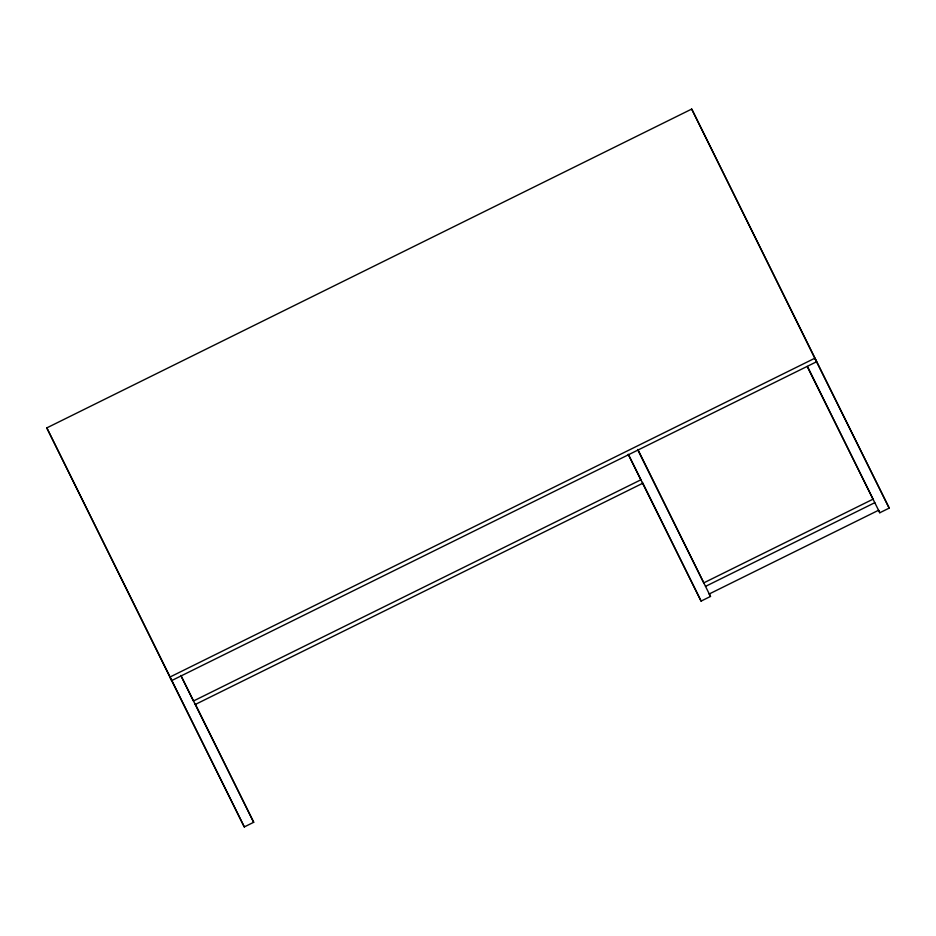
<?xml version="1.0" encoding="UTF-8"?>
<svg xmlns="http://www.w3.org/2000/svg" width="936" height="936" viewBox="0 0 936 936"><rect width="100%" height="100%" fill="white"/><g stroke="black" fill="none" stroke-linecap="round" stroke-linejoin="round"><path stroke-width="1.4" d="M691.704 109.067L816.555 361.764L171.651 680.589L46.8 427.892L691.704 109.067L889.2 508.108L879.793 512.752L807.148 366.409M195.238 704.504L642.634 483.315M705.522 586.392L874.797 502.69M709.277 593.95L878.565 510.26M889.2 508.108L814.811 358.242L169.907 677.067L244.296 826.933L253.703 822.288L195.051 703.568M628.454 454.756L701.099 601.099L710.506 596.443L709.219 593.833M637.861 450.099L710.506 596.443M181.057 675.944L253.703 822.288M46.8 427.892L244.296 826.933M878.506 510.143L879.793 512.752M807.78 367.052L873.054 499.169L703.767 582.871L637.849 449.432M642.447 482.379L701.099 601.099M628.267 454.241L640.891 479.794L193.495 700.982L180.87 675.429"/></g></svg>
